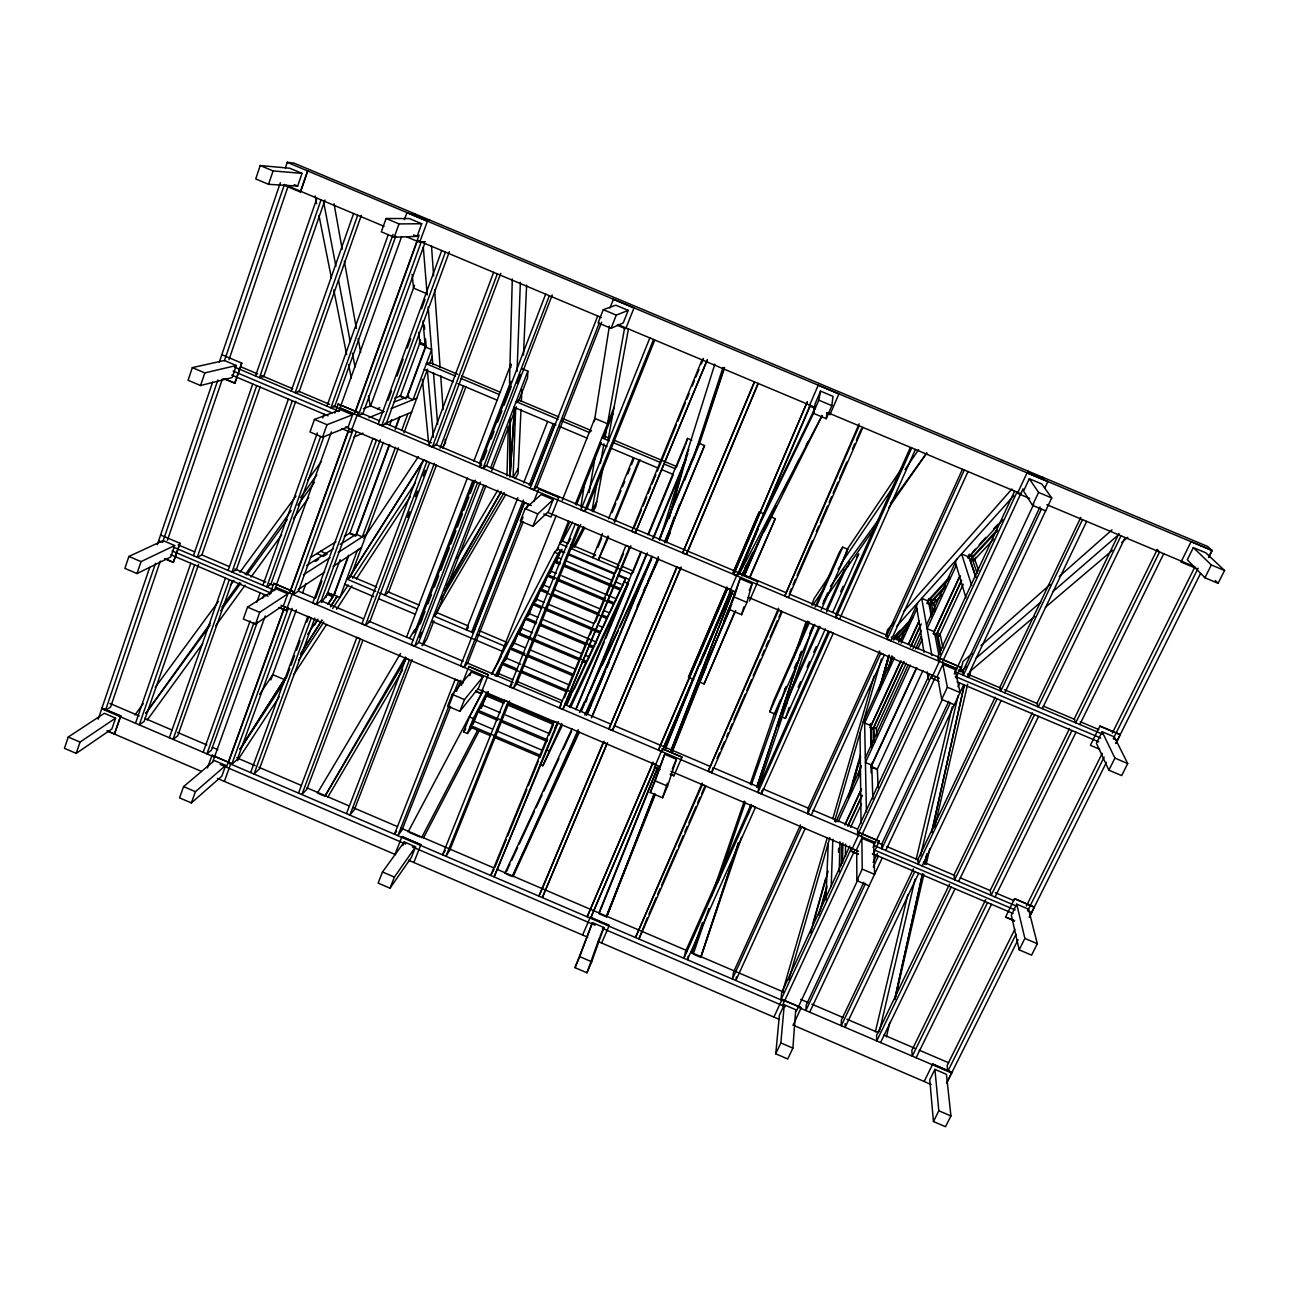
<?xml version="1.0" encoding="UTF-8"?>
<svg xmlns="http://www.w3.org/2000/svg" width="1289" height="1289" viewBox="0 0 1289 1289"><rect width="100%" height="100%" fill="white"/><g stroke="black" fill="none" stroke-linecap="round" stroke-linejoin="round"><path stroke-width="1.5" d="M510.041 419.376L509.896 477.107L510.154 418.893M510.283 388.811L509.509 382.446L512.297 278.923M858.232 854.269L851.094 851.094L859.634 832.726L879.307 841.25L859.634 832.871M845.165 1023.627L845.117 1027.349L918.67 873.281M845.407 856.122L845.568 844.069M474.03 630.547L524.43 502.162M842.523 862.969L842.893 842.925M841.266 865.692L841.701 843.554M839.236 871.67L839.929 841.669M838.511 852.335L838.607 848.323M506.98 475.883L508.301 426.611M510.17 387.828L510.315 382.785M510.863 367.494L510.96 364.03L473.788 461.253M831.212 886.526L832.839 839.348M515.681 407.952L513.103 477.333L518.323 468.487M517.05 371.522L520.369 282.323M825.878 899.915L828.263 843.151M520.998 409.386L518.081 473.579L515.036 478.767M521.352 401.507L521.884 389.681M523.463 355.039L526.621 285.143M915.432 449.426L839.574 619.139L835.949 617.608L836.126 613.854L910.34 447.492M522.222 368.783L527.862 371.151L527.507 377.999L518.661 400.943L516.357 402.748M514.392 408.871L510.057 476.044L514.472 409.886M801.21 1007.692L782.069 999.491L801.21 1007.692L793.041 1025.287M792.88 1048.102L795.732 1009.722L784.26 1004.808L779.394 1015.249L775.752 1053.822L787.756 1058.994L792.88 1048.102L780.844 1042.946L784.26 1004.808M807.768 813.585L880.806 653.249L884.431 654.78L811.297 815.083L807.768 813.585L808.187 808.139L879.726 650.993M773.964 1016.908L782.069 999.491M831.856 405.648L832.984 396.351L820.561 391.131L815.228 403.554L813.166 413.205L826.217 418.683L831.856 405.648L818.773 400.154L820.561 391.131M826.539 413.124L829.987 414.575M826.217 418.683L827.055 412.722M736.422 976.949L735.89 980.365L805.254 828.344L801.726 826.829L732.458 978.883L733.554 972.099L800.55 824.912M580.872 506.867L584.948 481.055M594.326 421.6L609.375 326.149M828.295 631.417L758.834 787.128L757.948 792.381L761.477 793.879L762.041 790.366M589.154 492.575L595.582 454.373M597.258 481.2L592.005 510.686L596.726 501.63M600.416 463.508L603.929 443.851M604.976 437.954L606.378 430.091M624.537 328.228L607.506 423.727L594.825 418.409L562.213 500.406M603.171 466.554L595.84 506.432L593.069 511.765M608.182 439.291L628.468 328.84M862.905 427.368L788.417 597.5L784.792 595.969L859.135 423.823M886.445 1036.872L889.603 1023.16M922.489 873.813L894.695 999.555L922.57 873.684M924.648 863.984L926.823 854.172M931.609 832.549L964.172 685.2M924.745 863.856L926.92 854.027M931.705 832.388L964.333 684.926M688.165 956.277L687.408 959.58L755.547 807.156L752.019 805.657L683.976 958.114L685.506 951.508L750.52 805.77M895.468 997.686L923.891 874.248M926.146 864.452L929.756 848.774M934.718 827.216L967.652 684.169M969.457 676.338L970.81 670.457M879.324 1031.667L915.061 879.243M920.555 855.783L958.146 695.544M875.36 1031.861L907.778 894.824M916.108 859.586L952.217 706.888M778.556 608.199L708.209 771.193L711.737 772.691L713.043 767.632L759.334 787.337M749.425 600.996L757.884 581.452L737.759 572.944L729.348 592.602L734.811 594.922M880.371 686.183L888.846 655.473L878.921 689.857M879.372 689.905L888.975 655.247M686.505 457.047L669.023 518.452L685.796 456.741L714.847 364.11M746.895 602.382L752.132 583.756L740.079 578.648L728.929 609.326L741.578 614.692L746.895 602.382L734.214 597.016L740.079 578.648M898.723 642.148L899.803 638.313M818.724 914.964L826.91 885.978M858.216 775.172L860.923 765.602M888.105 669.394L891.924 655.827M820.175 911.097L826.716 887.944M858.522 775.269L861.213 765.698M888.234 669.99L892.036 656.536M848.21 797.778L860.472 754.661M812.94 923.327L825.572 878.921M852.69 783.551L859.215 760.591M882.707 677.966L888.766 656.665M810.555 932.962L828.102 871.219M849.725 795.104L860.601 756.852M880.677 686.151L889.41 655.424M893.776 640.053L894.872 636.218L900.27 630.305M741.578 614.692L743.785 607.006M788.804 979.849L829.826 837.705M834.531 821.383L881.386 659.05M782.52 991.966L827.2 837.914M832.791 818.66L874.119 676.177M885.672 636.299L887.589 629.741L894.195 622.265M685.651 444.624L687.569 438.405L691.806 440.194M659.646 540.139L683.315 464.652M681.978 757.094L662.417 748.764L681.978 757.094L673.938 775.769L670.377 774.254L673.938 775.769M724.563 367.542L699.605 443.48L688.165 471.065M674.099 517.179L666.01 541.976L670.264 532.695M692.87 459.722L722.968 367.51M679.577 504.386L666.268 542.701M747.942 813.955L751.1 804.4M756.756 787.192L800.775 653.378M737.727 573.025L757.851 581.532M667.557 786.145L676.419 759.269L664.689 754.274L650.236 792.526L662.53 797.762L667.557 786.145L655.231 780.892L664.689 754.274M748.651 811.989L750.536 806.253M756.836 787.128L801.549 651.348M662.53 797.762L667.38 783.164M68.253 737.018L64.45 748.329L76.228 753.388L111.885 728.946L115.591 718.118L104.345 713.3L68.253 737.018L80.047 742.077L115.591 718.118M128.9 556.445L124.888 568.401L137.005 573.573L170.76 556.945L174.66 545.537L163.091 540.607L128.9 556.445L141.033 561.617L174.66 545.537M192.335 367.623L188.081 380.255L200.552 385.54L232.149 377.548L236.274 365.512L224.383 360.485L192.335 367.623L204.822 372.908L236.274 365.512M260.217 165.524L255.721 178.913L268.563 184.311L297.662 186.099L302.013 173.387L289.783 168.247L260.217 165.524L273.091 170.921L302.013 173.387M76.228 753.388L80.047 742.077M137.005 573.573L141.033 561.617M200.552 385.54L204.822 372.908M268.563 184.311L273.091 170.921M699.524 441.289L724.418 367.478M658.953 539.527L698.896 443.174L704.551 445.559L664.641 542.766M781.988 716.974L785.452 718.44L789.174 707.403M98.19 719.165L149.733 567.353M157.306 544.667L212.637 382.14M219.307 362.08L280.341 182.764M285.368 167.957L287.286 162.301L293.94 163.091L1207.729 546.504L1212.095 550.532L1208.728 557.315M155.502 563.341L105.472 710.384L110.596 707.017L160.335 561.102M162.575 542.524L217.873 380.029M224.463 360.662L284.402 184.472M756.965 786.902L758.915 781.182M777.67 726.013L780.892 716.507M741.449 837.351L700.781 957.34L693.224 954.102L708.902 908.471M758.238 787.821L813.311 625.374M167.425 540.268L222.401 378.998M229.007 359.631L287.963 186.647M733.715 574.378L807.188 402.007L733.715 574.378L737.34 575.909L810.443 405.342M120.586 716.104L114.399 734.15L120.763 715.991L101.815 708.064L120.763 715.991M164.557 558.653L173.306 562.375L179.977 543.281L160.706 535.08M234.727 383.22L241.752 363.127L234.888 383.187L223.948 378.66M173.306 562.375L179.977 543.281M300.418 192.045L307.684 170.857L300.418 192.045L283.644 185.052M718.054 881.853L745.493 802M751.374 784.904L785.178 688.697M799.293 645.418L807.639 621.121M135.506 723.242L190.788 563.261M193.414 555.656L252.741 383.977M255.512 375.969L316.949 198.152M691.951 953.022L702.424 922.634M711.576 896.048L744.285 801.097M750.182 784.002L774.383 713.735L780.763 699.347M793.782 657.406L806.157 621.507M811.812 605.073L814.02 598.66L830.744 573.831M194.639 564.904L139.26 724.853L144.159 721.405L198.603 564.373M256.704 385.653L197.265 557.299L201.89 554.931L260.346 386.362M321.025 199.859L259.476 377.645L263.762 376.501L324.973 200.004M711.125 405.1L723.564 369.282M609.246 925.438L590.217 917.285L609.246 925.438L601.657 943.016M775.027 714.025L769.823 711.802L773.642 700.813L808.59 621.814M169.326 737.743L225.478 578.036M228.137 570.447L288.398 399.058M291.201 391.066L353.605 213.539M229.329 579.679L173.08 739.354L177.753 735.793L232.374 580.936M292.345 400.734L232.004 572.09L236.37 569.625L295.729 401.33M357.681 215.247L295.165 392.742L299.209 391.502L361.355 215.295M591.715 961.771L603.864 927.484L592.441 922.602L575.023 967.652L586.962 972.776L591.715 961.771L579.744 956.631L592.441 922.602M183.57 786.612L179.558 797.859L191.368 802.934L221.821 776.187L225.704 765.408L214.409 760.574L183.57 786.612L195.412 791.688L225.704 765.408M247.552 607.135L243.315 619.01L255.464 624.198L283.693 605.153L287.801 593.81L276.2 588.864L247.552 607.135L259.717 612.323L287.801 593.81M314.468 419.408L309.988 431.976L322.492 437.277L348.239 426.772L352.574 414.8L340.634 409.757L314.468 419.408L327.003 424.709L352.574 414.8M386.088 218.486L381.335 231.811L394.225 237.224L417.12 236.386L421.696 223.738L409.419 218.582L386.088 218.486L398.994 223.915L421.696 223.738M586.962 972.776L599.304 938.038M203.179 752.244L250.13 620.96M256.833 602.205L260.185 592.811M262.892 585.254L317.352 432.959M322.733 417.91L324.071 414.156M326.939 406.164L388.279 234.614M253.965 622.587L206.933 753.856L211.38 750.214L257.365 622.007M262.698 598.209L264.052 594.455M320.639 436.504L266.759 586.898L270.883 584.32L323.716 437.084M393.032 234.437L330.902 407.856L334.689 406.502L395.755 236.258M191.368 802.934L195.412 791.688M255.464 624.198L259.717 612.323M322.492 437.277L327.003 424.709M394.225 237.224L398.994 223.915M207.432 767.938L212.089 755.241L230.924 763.314L224.415 781.247M269.61 594.777L273.832 583.337L293.167 591.57L286.19 610.567L279.165 607.586M334.834 413.141L338.217 404.037L358.116 412.432L350.769 432.427L341.746 428.609M404.327 219.662L406.97 212.637L427.432 221.225L419.682 242.3L406.696 236.854M212.878 761.396L265.228 615.933M274.348 590.555L331.418 431.879M338.717 411.594L401.652 236.58M684.685 480.201L692.161 459.416M226.461 767.213L284.563 606.732M289.526 593.037L349.11 428.464M419.102 235.226L354.33 414.027L340.022 407.969L956.696 668.749L942.162 662.562L1023.047 488.805M228.362 762.846L284.225 608.569M290.508 591.184L348.755 430.349M355.313 412.206L417.555 240.334M288.382 608.166L231.746 764.313L237.273 759.463L292.152 608.408M353.009 429.962L293.312 594.551L298.436 591.135L356.328 431.751M424.693 243.573L362.853 413.785L358.213 415.606L421.229 241.881L425.386 241.671M270.867 679.931L296.389 609.842M302.544 592.956L305.944 583.579M363.45 408.661L370.62 405.906L414.526 285.304M250.694 772.417L307.797 616.432L311.277 617.914L254.078 773.883L259.411 768.953L314.838 618.076M441.756 250.517L378.225 424.065L381.802 425.579L386.233 423.662L449.362 251.742M286.287 678.223L289.719 668.862M291.088 665.124L294.52 655.763M296.567 650.155L299.999 640.794M306.846 622.088L308.909 616.48M315.757 597.774L321.928 580.936M388.07 400.331L391.502 390.986M396.98 376.034L403.135 359.228M407.243 348.014L410.659 338.669M421.616 308.78L425.032 299.435M659.742 769.71L654.425 767.454L662.417 748.764M316.256 604.332L376.549 439.92L372.972 438.405L312.776 602.849L316.256 604.332L321.17 600.819L380.319 439.742M381.802 425.579L445.43 252.048M325.811 597.613L340.183 559.668M407.292 396.835L426.047 346L419.296 343.47L420.568 340.006M344.356 536.53L349.964 533.05L383.332 442.353M389.584 425.354L391.663 419.682M394.611 398.22L400.396 395.981L419.747 343.341L426.047 346M348.449 555.301L333.819 594.954L339.893 597.532L357.343 550.355L361.436 547.648L333.094 566.435M395.465 447.299L362.338 536.869L356.199 534.274L389.246 444.673M395.449 427.867L399.574 416.669M327.47 593.133L334.077 595.325L348.336 556.655M389.745 444.431L356.086 535.66L349.964 533.05M395.24 429.527L400.057 416.46M401.685 430.51L407.888 413.721M398.414 447.799L350.608 576.844L347.643 579.293M403.973 432.766L427.529 369.186M429.672 363.417L432.169 356.65M658.534 750.053L727.689 588.477L731.298 589.991L662.047 751.551L658.534 750.053L660.322 745.187L727.302 588.686M298.565 792.944L356.876 637.346L360.356 638.828L301.964 794.395L306.879 789.287L362.741 640.649M493.671 272.301L428.786 445.446L432.379 446.961L436.327 444.85L500.777 273.332M365.448 625.262L426.997 461.269L423.42 459.754L361.967 623.779L365.448 625.262L369.911 621.572L429.591 462.751M432.379 446.961L497.345 273.848M407.614 517.453L409.741 511.797M415.412 496.716L417.523 491.061M423.195 475.979L425.322 470.324M434.393 463.25L384.718 595.147L388.569 592.07L436.488 464.975M440.065 448.169L463.476 385.991M442.82 448.137L466.07 386.458M591.248 916.56L655.005 767.245M582.676 934.879L590.217 917.285M406.599 637.008L467.359 478.09M413.592 632.802L422.131 618.881M414.865 631.836L472.886 480.426M479.331 463.605L510.863 381.351M346.515 813.488L406.035 658.276L409.515 659.759L349.915 814.954L354.411 809.653L412.126 659.517M552.272 294.955L486.501 466.054L483.021 468.374L479.427 466.86L545.65 294.134M420.214 623.908L424.983 611.453M427.867 603.945L431.461 594.567M434.345 587.075L438.647 575.812M440.806 570.189L449.442 547.696M450.876 543.942L455.919 530.81M457.353 527.056L462.397 513.94M463.831 510.186L468.858 497.055M470.308 493.3L475.335 480.185M483.246 459.561L486.839 450.183M491.157 438.921L494.041 431.428M497.635 422.051L501.953 410.804M504.112 405.181L511.298 386.426M414.704 646.24L477.542 482.65L473.949 481.135L411.223 644.758L414.704 646.24L418.732 642.357L480.346 482.054M483.021 468.374L549.34 295.68M419.698 637.362L421.648 632.319M517.227 383.59L520.724 374.487M422.083 645.773L483.971 485.115M490.448 468.294L527.862 371.151M433.942 620.718L427.078 638.506L423.404 644.806M485.985 485.679L436.729 613.467L434.377 615.916M491.786 470.646L516.406 406.76M670.957 750.649L732.49 591.828M671.053 750.585L732.651 591.699M517.84 497.747L466.215 629.805L468.342 627.566M523.656 482.859L547.648 421.487M523.382 500.084L471.645 632.109L474.787 628.726M529.215 485.212L553.255 423.855M530.987 485.421L555.076 424M597.709 315.998L530.133 488.305L533.727 489.82L536.74 487.29L601.657 322.186M382.495 871.976L378.128 883.11L390.003 888.202L411.368 857.459L415.606 846.809L404.247 841.943L382.495 871.976L394.386 877.084L415.606 846.809M452.23 694.368L447.621 706.13L459.835 711.335L478.477 688.133L482.94 676.886L471.258 671.923L452.23 694.368L464.475 699.589L482.94 676.886M525.187 508.575L520.305 521.014L532.889 526.347L548.486 511.491L553.19 499.633L541.187 494.557L525.187 508.575L537.787 513.908L553.19 499.633M603.284 309.682L598.096 322.862L611.067 328.308L623.215 322.927L628.178 310.391L615.836 305.203L603.284 309.682L616.271 315.128L628.178 310.391M526.685 507.769L528.152 504.047L524.559 502.533L460.544 665.752L464.04 667.251L523.044 517.034M533.727 489.82L599.208 323.168M450.57 706.485L402.007 830.052L397.93 835.53L458.739 680.737L455.243 679.239L394.531 834.064L396.577 831.324M456.467 691.516L460.882 680.27M523.157 521.852L467.601 663.158L464.04 667.251M413.85 862.486L420.891 844.714L401.975 836.609L394.966 854.381M461.478 685.249L468.954 666.413L488.402 674.695L480.878 693.514L475.593 691.258M533.791 501.485L538.818 488.837L558.83 497.296L550.983 517.034L543.732 513.973M609.939 308.007L613.419 299.274L634.011 307.91L625.729 328.792L617.109 325.231M402.845 845.487L404.247 841.943M469.792 675.678L471.258 671.923M390.003 888.202L394.386 877.084M459.835 711.335L464.475 699.589M532.889 526.347L537.787 513.908M611.067 328.308L616.271 315.128M730.46 608.247L698.912 681.704L704.1 683.911L734.553 612.291M471.645 727.866L467.375 733.538L463.573 731.91L469.486 716.958L483.214 690.388M467.375 733.538L473.305 718.585L486.968 692M472.628 724.031L478.09 710.287L482.167 704.97L500.261 712.688M472.805 724.627L478.38 710.626M497.006 664.383L556.3 515.31M480.926 707.838L488.338 691.645M482.167 704.97L477.51 711.754L497.618 720.325M481.087 708.467L486.63 694.545M497.103 676.274L502.484 662.788L506.206 658.115L520.692 664.27M497.908 675.259L502.694 663.223M504.998 660.886L510.331 647.497L513.957 643.002L525.026 647.706M506.206 658.115L501.904 664.222L565.952 691.468M505.771 659.92L510.541 647.964M512.748 645.757L518.065 632.448L521.562 628.146L532.55 632.818M513.393 644.403L513.957 643.002M514.182 643.13L518.242 632.947M606.265 916.302L654.393 795.426M672.165 750.778L698.815 683.831M723.774 621.153L728.929 608.166M742.222 574.797L743.689 571.091M655.408 794.105L606.539 916.962L599.014 913.74L658.115 766.955M672.439 751.294L734.15 596.179M742.19 575.974L746.573 564.953M538.141 617.383L529.054 613.532L525.67 617.64L519.709 632.577L525.831 618.172L525.106 619.042L536.111 623.715M527.878 616.239L533.147 603.075L536.433 599.159L543.829 602.301M528.587 615.385L533.292 603.639M535.273 601.85L540.494 588.767L543.684 585.013L549.195 587.349M536.433 599.159L532.583 604.477L541.686 608.344M535.95 601.028L540.623 589.347M556.751 550.693L568.642 520.933M575.345 504.192L614.031 407.421M542.54 587.671L547.728 574.668L550.822 571.091L556.284 573.412M543.861 585.238L547.841 575.281L547.181 576.038L554.544 579.164M561.698 541.751L569.786 521.529M576.409 504.998L601.383 442.562M603.687 436.794L612.839 413.946M549.678 573.734L554.85 560.796L557.847 557.396L561.472 558.927M550.274 572.461L550.822 571.091M550.322 572.977L554.947 561.44M556.751 559.909L560.232 551.225L563.857 552.772M556.687 560.924L560.151 552.272M509.928 686.779L575.232 523.979L578.825 525.493L513.441 688.278L509.928 686.779L512.039 683.943M649.849 337.895L580.92 509.767L584.529 511.298L587.059 508.559L654.748 340.151M584.529 511.298L653.555 339.458M509.687 701.071L449.652 850.466L446.01 856.138L508.027 701.732L504.531 700.249L442.61 854.671L445.366 850.434M580.662 524.494L516.551 683.992L513.441 688.278M598.837 913.111L657.164 768.325M665.382 747.894L693.063 679.222M665.591 748.377L703.552 654.071M602.495 533.598L592.731 557.686L594.906 554.866M608.521 518.774L633.318 457.627M597.903 547.519L601.625 538.319M612.066 512.587L615.804 503.403M617.286 499.729L621.024 490.529M622.506 486.855L624.746 481.345M627.743 473.998L629.967 468.471M631.465 464.797L633.705 459.287M608.07 535.95L598.273 560.022L608.634 536.981M614.096 521.127L638.957 459.996M614.611 522.271L640.021 459.802M693.708 679.496L688.503 677.289L726.803 587.22M559.394 707.838L625.971 545.44L629.58 546.971L562.906 709.337L559.394 707.838L561.198 704.874M494.75 867.594L506.223 839.655M507.737 835.916L526.847 789.351M528.377 785.629L538.303 761.396M539.833 757.674L547.471 739.048M549.001 735.326L553.577 724.144M564.373 697.832L588.654 638.619M590.169 634.913L592.457 629.354M595.486 621.959L605.347 597.903M606.877 594.197L614.466 575.7M615.981 571.994L618.253 566.451M619.767 562.745L623.57 553.497M633.866 528.361L641.439 509.896M642.953 506.19L646.74 496.958M648.254 493.268L650.526 487.725M652.041 484.036L655.827 474.803M657.342 471.113L676.274 424.951M677.788 421.261L685.361 402.796M686.876 399.107L689.148 393.564M692.177 386.184L694.449 380.642M695.963 376.952L698.992 369.556M701.264 364.014L702.779 360.324M635.38 532.808L707.21 360.018L635.38 532.808L631.787 531.277L702.07 359.824L703.536 358.487M558.572 721.888L494.154 876.762L557.396 722.758L553.899 721.26L490.755 875.295L493.993 869.463M630.917 545.746L562.906 709.337M567.208 704.1L571.446 693.804M574.523 688.471L582.209 672.02M540.349 764.667L542.878 765.747L561.746 723.5M582.419 671.392L589.266 656.907L585.609 655.36M588.783 657.97L596.211 642.051L543.587 619.703M595.744 643.098L599.884 633.044L545.311 609.874M603.268 626.792L608.94 614.386M610.003 612.404L616.4 598.886L561.762 575.732M615.949 599.884L622.909 584.948M622.539 585.754L625.391 578.825L618.156 575.764M575.893 709.079L640.907 551.499M647.787 534.806L687.569 438.405M604.106 642.228L575.893 709.707M605.637 638.538L628.484 583.144M633.108 571.978L641.406 551.821M648.963 533.517L673.132 474.964M676.258 467.391L684.926 446.365M580.421 711.657L651.444 557.557M685.796 456.741L688.793 449.523M581.323 711.383L584.545 703.601M585.158 702.118L646.466 553.851M652.605 539.028L687.859 453.76M585.722 702.118L587.091 698.799M589.734 692.419L647.416 552.965M653.571 538.093L685.877 459.996M587.22 712.575L652.041 556.203M651.396 559.023L596.678 691.001L601.609 679.964M659.871 538.576L689.937 466.07M587.204 714.541L605.331 671.15M591.409 717.86L658.373 556.703M664.528 541.879L704.551 445.559M657.68 559.49L592.118 716.62M608.924 728.929L676.789 566.934L680.399 568.465L612.452 730.428L608.924 728.929L676.918 567.386M758.222 383.606L687.907 551.193L686.328 554.334L682.719 552.82L754.355 381.786M542.54 888.089L604.074 741.223M754.548 382.076L682.719 552.82M686.328 554.334L758.077 383.349M607.554 742.706L542.379 897.434L606.829 743.817L603.316 742.319L538.963 895.968L541.767 889.926M681.253 567.047L612.452 730.428M733.119 572.461L759.237 511.942L764.57 514.198M688.503 677.289L727.012 587.268M733.312 572.574L759.237 511.942M653.088 762.105L587.236 916.656L652.814 763.41L656.327 764.893L590.652 918.122M663.819 746.669L730.09 592.054M738.436 572.558L810.088 405.391M703.568 655.827L730.444 593.117M739.145 572.832L755.757 534.097M700.008 664.802L730.718 593.166M739.387 572.961L758.286 528.893M575.023 967.652L579.744 956.631M650.236 792.526L655.231 780.892M728.929 609.326L734.214 597.016M813.166 413.205L818.773 400.154M704.745 667.331L706.291 663.738M707.838 660.145L731.717 604.557M744.398 575.055L761.026 536.337M744.671 575.2L767.019 523.173M699.556 681.978L705.76 667.525M742.802 574.427L770.58 516.728M749.634 577.263L775.253 518.694L769.92 516.438M704.1 683.911L735.729 610.487M749.956 577.44L775.253 518.694M600.062 936.281L603.864 927.484M672.31 768.808L676.419 759.269M749.247 590.459L752.132 583.756M829.971 414.623L838.913 393.902L818.209 385.202L809.331 405.954L814.487 408.114M702.183 783.003L635.574 937.361L702.376 784.518L705.905 786.016L639.006 938.827L647.32 917.8M708.209 771.193L778.653 610.035L782.262 611.566L711.737 772.691M784.792 595.969L859.183 425.805M648.915 914.143L656.117 897.708M657.712 894.067L660.113 888.588M661.708 884.931L676.886 850.241M678.481 846.583L683.283 835.626M684.878 831.969L687.279 826.491M688.874 822.833L696.076 806.398M697.671 802.757L700.072 797.279M701.667 793.621L704.857 786.322M717.055 758.448L719.471 752.937M721.067 749.263L724.289 741.916M726.706 736.422L728.301 732.748M729.912 729.075L732.329 723.564M733.924 719.89L745.187 694.175M746.782 690.517L751.616 679.496M753.211 675.823L760.446 659.291M762.057 655.618L764.458 650.107M766.069 646.433L768.486 640.939M770.097 637.265L777.315 620.734M778.927 617.06L781.343 611.55M789.851 592.118L791.446 588.461M793.057 584.787L795.458 579.293M797.053 575.635L812.296 540.816M816.308 531.648L818.708 526.154M820.32 522.48L827.538 505.997M829.133 502.323L831.55 496.829M833.145 493.171L837.963 482.167M839.558 478.509L846.776 462.01M852.4 449.184L854.8 443.69M856.395 440.032L861.213 429.028M606.958 667.46L609.407 661.95M815.099 607.119L839.477 551.998L842.7 547.148L848.049 549.404M769.823 711.802L809.508 622.152M816.791 605.685L842.7 547.148M784.518 690.163L786.145 686.489M794.298 668.121L796.731 662.61M799.986 655.263L801.629 651.59M809.766 633.221L812.215 627.711M822.801 603.832L827.683 592.811M838.172 569.158L841.363 564.469L847.389 549.114L903.46 465.828M775.833 712.221L814.793 624.392M821.27 609.761L847.308 551.08M787.176 698.058L819.079 626.261M826.426 609.729L844.376 569.335M782.681 710.738L820.078 626.631M826.571 612.001L846.889 566.29M781.698 714.702L787.289 702.118M824.042 600.481L847.372 566.999L849.596 561.972M798.165 687.214L800.614 681.704M807.156 667.025L809.605 661.515M813.697 652.331L816.146 646.82M840.67 591.748L843.119 586.253M785.452 718.44L825.363 628.871M832.694 612.404L858.748 553.916L856.508 557.106M757.948 792.381L829.697 631.626L833.306 633.157L761.477 793.879M835.949 617.608L911.71 447.863M578.245 729.703L512.329 876.601L578.874 731.701M584.755 715.057L614.499 648.915M962.416 469.357L886.864 635.316L887.186 639.263L890.812 640.794L968.039 471.516M887.186 639.263L964.317 469.953M863.259 721.84L893.003 656.858M900.528 640.407L917.768 602.736M894.518 657.728L864.629 722.984L871.155 725.82L871.863 747.266M901.156 643.227L916.93 608.779M590.668 704.245L595.937 692.805M586.366 715.395L591.345 704.535M643.485 591.023L645.982 585.56M647.658 581.903L658.55 558.218M513.183 876.343L579.277 732.313M637.088 606.297L658.76 559.055M927.726 601.431L929.095 598.45L927.21 603.768M871.106 725.385L900.157 662.127M908.455 644.049L918.413 622.361M901.027 660.758L870.446 727.383L873.201 728.559L873.7 742.255M908.503 644.484L919.315 620.96M931.931 614.676L929.852 604.106L931.899 599.627L930.014 604.96M870.301 727.689L873.056 728.865L903.766 661.499M910.405 647.046L920.378 625.358M873.056 728.865L903.815 661.934M911.307 645.66L921.281 623.957M876.117 728.672L906.28 663.11M912.999 648.528L921.377 630.321M933.107 604.831L935.621 599.369M835.755 822.124L860.408 768.582M865.338 757.884L907.988 665.269M915.512 648.931L921.377 636.218M926.501 625.084L956.873 559.152M838.076 821.834L860.456 773.271M910.324 665.092L865.435 762.492L871.799 765.183L916.785 667.831M917.8 648.866L921.957 639.843M956.277 565.388L927.129 628.613L934.332 631.723L938.891 655.134M871.187 772.901L870.977 766.327L916.543 667.718M967.685 557.67L969.296 554.173M844.988 824.396L860.762 790.254M934.122 631.546L959.258 577.15M844.972 825.041L861.6 789.077M933.526 633.463L960.208 575.716M968.313 558.201L975.161 549.098M504.821 873.378L571.962 728.752M579.518 712.479L584.562 701.635M506.593 871.348L509.977 864.065M511.669 860.424L517.566 847.695M519.258 844.053L534.452 811.297M536.143 807.655L542.057 794.91M543.732 791.269L558.927 758.512M563.148 749.408L571.591 731.217M602.156 665.301L618.124 630.869M619.816 627.26L634.929 594.648M636.621 591.023L651.735 558.411M847.92 825.653L862.051 795.104M936.313 634.639L961.481 580.243M847.92 826.281L862.067 795.716M961.594 580.646L936.394 635.09L933.365 633.801M970.617 561.15L972.905 556.22L997.025 530.069M878.115 787.627L877.342 769.017L922.988 670.457M850.595 827.393L861.471 803.917M939.085 636.363L963.221 584.271M974.033 560.924L975.709 557.331M569.4 707.081L629.209 579.744M562.326 725.288L542.878 765.747M570.753 707.162L628.049 583.917M849.838 845.906L781.65 992.707L781.005 999.684L851.497 848.033M929.578 674.26L857.62 829.165L857.652 834.821L931.995 674.904M1014.572 491.27L937.683 656.794L938.489 660.951L1016.989 492.076M940.567 658.679L960.837 667.348L940.567 658.679L931.576 678.175L938.924 681.269M782.439 1005.517L855.01 849.725M861.197 836.432L935.621 676.58M861.858 838.221L862.228 869.108L874.619 874.393L873.652 843.248L861.858 838.221L856.718 849.242L856.847 880.613L869.205 885.897M942.839 664.383L947.383 687.214L960.144 692.612L954.972 669.523L942.839 664.383L937.425 676.016L941.679 699.395L954.408 704.793M967.378 676.983L1051.727 497.957L1041.802 483.987L1029.315 478.751L1023.579 491.045L1032.521 505.352L1045.653 510.863M554.56 729.187L557.976 721.888M565.662 705.486L625.874 578.068M775.752 1053.822L780.844 1042.946M856.847 880.613L862.228 869.108M941.679 699.395L947.383 687.214M1032.521 505.352L1038.58 492.43L1029.315 478.751M796.248 1011.43L858.12 879.275M873.024 847.453L942.501 699.073M954.247 673.986L1033.778 504.144M873.056 854.591L879.307 841.105M955.89 677.901L960.804 667.235M1044.686 488.45L1047.844 481.57L1027.059 472.886L1017.488 493.316L1029.637 498.472M863.807 882.321L806.189 1005.066L805.851 1010.528L865.58 883.368M873.136 862.454L877.374 853.431M948.736 701.377L881.644 844.343L881.837 848.79L950.283 703.053M1040.062 506.819L962.545 671.972L963.334 675.275L1041.48 508.913M873.265 867.03L878.389 856.122M957.985 686.666L959.693 683.025M809.685 1012.171L882.321 857.797M885.769 850.466L963.737 684.733M913.45 868.802L841.379 1020.147L841.282 1025.706L914.739 871.606M995.189 697.156L917.768 859.715L918.219 864.291L997.09 698.831M1080.794 517.405L999.7 687.682L1000.763 691.113L1082.486 519.644M922.167 865.966L1001.134 700.539M1004.824 692.821L1086.659 521.384M763.91 513.908L815.228 407.775M949.574 884.173L876.601 1035.228L876.746 1040.916L951.121 887.106M1032.328 712.865L953.941 875.118L954.65 879.807L1034.503 714.67M1118.997 533.453L1036.904 703.407L1038.241 706.952L1120.995 535.805M880.58 1042.559L955.052 888.782M958.597 881.483L1038.563 716.378M1042.285 708.66L1125.152 537.561M814.068 412.271L755 534.049M985.731 899.577L911.855 1050.342L912.258 1056.126L987.551 902.622M1069.499 728.591L990.161 890.538L991.128 895.323L1071.965 730.509M916.092 1057.77L991.483 904.298M995.076 897.015L1076.025 732.216M1079.811 724.531L1163.709 553.738M946.835 1082.857L951.975 1072.303L932.753 1064.07L924.213 1081.342M1014.54 920.862L1005.581 917.059L1014.556 898.675L1034.31 907.085L1029.412 917.172M1115.952 743.495L1120.238 734.633L1099.92 726.045L1090.413 745.268L1099.678 749.296M934.912 1069.371L929.772 1079.747L933.445 1121.527L945.514 1126.715L950.928 1115.936L946.432 1074.317L934.912 1069.371L938.827 1110.747L933.445 1121.527M1016.731 904.169L1011.317 915.093L1019.164 949.832L1031.587 955.133L1037.307 943.725L1028.574 909.212L1016.731 904.169L1024.868 938.424L1019.164 949.832M1102.127 731.733L1096.423 743.27L1108.862 770.178L1121.672 775.591L1127.714 763.523L1114.324 736.889L1102.127 731.733L1114.904 758.093L1127.714 763.523M1193.34 547.583L1187.298 559.78L1204.925 577.762L1218.121 583.305L1224.55 570.511L1205.892 552.852L1193.34 547.583L1211.322 564.953L1224.55 570.511M1014.797 929.321L947.141 1065.455L947.786 1071.352L1015.941 934.38M1026.398 905.974L1102.256 753.308M1112.31 733.103L1194.661 567.402M744.43 569.239L752.824 552.385M771.466 514.939L775.93 505.981M783.051 491.657L787.515 482.714M794.652 468.39L799.099 459.448M806.237 445.124L808.01 441.547M1104.141 757.094L1027.639 910.872L1031.587 912.548M1113.293 738.694L1198.126 568.191M946.69 1082.937L1018.084 939.649M1029.363 917.011L1106.413 762.395M1115.887 743.366L1200.51 573.541M1208.486 557.541L1212.014 550.451L287.141 162.285M1108.862 770.178L1114.904 758.093M1204.925 577.762L1211.322 564.953M764.087 531.841L822.14 415.67M495.169 676.032L558.024 553.706L562.004 549.227M491.447 674.453L554.544 552.24L558.572 547.777M423.485 837.931L479.073 731.008M574.604 547.277L584.755 527.749M421.584 837.721L477.848 729.767M572.59 547.938L583.74 526.557M739.725 573.138L822.011 415.606M567.821 543.894L570.624 538.56M408.114 831.937L482.344 692.016M491.737 674.308L501.131 656.6M562.213 541.461L572.558 521.981M444.866 590.426L501.405 491.496M405.471 656.987L324.892 796.28L406.373 658.212M446.655 585.689L501.179 491.576M327.809 797.134L402.667 669.829M436.552 612.211L505.852 494.364M441.257 599.079L504.128 492.543M317.416 793.089L400.525 653.555M409.757 638.055L414.881 629.435M457.047 558.636L497.828 490.158M574.024 689.051L572.026 692.386L520.788 670.586M602.189 628.839L600.448 631.642L533.147 603.075M284.208 682.203L240.141 749.247L285.272 677.901M301.433 652.476L321.896 620.251M330.516 606.684L336.977 596.501M349.915 576.151L423.179 460.817M240.028 749.135L285.352 677.869M300.45 654.119L322.041 620.186M330.661 606.62L337.138 596.436M350.092 576.07L423.469 460.689M237.482 760.574L279.294 696.704M293.602 674.84L326.616 624.424M336.526 609.294L351.929 585.754M356.328 579.035L410.256 496.668M443.271 446.252L445.478 442.884L445.221 439.323M298.532 660.419L323.877 621.878M332.707 608.472L348.127 585.013M352.542 578.31L415.348 482.795M307.652 634.43L317.755 619.203M327.599 604.348L335.382 592.602M314.435 625.052L317.722 620.09M328.711 603.51L333.11 596.871L327.035 594.293L321.509 602.559M259.621 694.368L272.785 674.663L285.61 680.093M363.836 538.335L418.442 456.564M812.94 605.008L824.106 588.59M840.702 564.179L893.76 486.162M905.039 469.567L918.59 449.652M420.891 844.714L401.975 836.609M847.372 566.999L877.277 524.075M888.782 507.56L926.743 453.084M145.883 713.204L210.284 623.393M221.885 607.167L239.561 582.58M245.281 574.54L291.088 510.75M300.466 497.683L316.852 474.835M830.567 586.124L879.823 517.969M890.377 503.354L926.727 453.051M147.268 719.971L202.679 643.662M215.634 625.793L245.103 585.206M251.001 577.101L281.647 534.887M293.425 518.645L308.748 497.538M145.931 713.22L210.01 625.407M220.693 610.777L240.866 583.144M246.811 575.007L287.157 519.725M297.84 505.095L314.452 482.328M134.942 714.912L143.288 703.568M155.228 687.359L218.437 601.431M230.377 585.222L233.953 580.356M239.915 572.252L295.971 496.056M307.91 479.846L321.025 462.01M463.573 731.91L465.716 729.091M487.758 693.079L485.776 695.641L503.918 703.359M496.41 675.919L498.327 673.47L512.941 679.69M480.878 693.514L475.673 691.162M488.322 674.792L468.858 666.51M512.184 645.918L509.767 648.915L573.283 675.919M521.014 629.548L517.501 633.85L578.503 659.775M506.239 643.678L504.321 645.998L477.107 634.43M543.136 586.382L539.946 590.153L606.7 618.462M557.315 558.749L554.302 562.165L559.78 564.485M903.46 611.776L1011.962 488.998M896.822 626.1L1013.75 495.733M892.906 638.973L912.596 617.447M927.5 601.141L949.349 577.246M979.157 544.731L985.811 537.449M993.803 528.716L997.799 524.349M894.244 638.458L912.596 618.43M931.399 616.593L928.402 601.173L949.558 578.084M1002.874 519.886L968.877 556.993L961.562 553.916L971.697 585.464M908.326 625.503L896.854 638.393L894.276 637.298L894.872 636.218L897.466 637.314L896.822 639.553L907.375 628.13M945.401 586.028L932.076 600.481L929.256 599.288M933.155 612.017L931.206 602.366L944.515 587.961M977.175 573.331L971.938 558.298L997.364 530.794M899.174 640.536L904.475 634.849M935.347 611.179L933.752 603.429L941.776 594.809M978.738 570.785L974.71 559.458L993.561 539.237M558.83 497.296L538.754 488.902M971.97 653.62L962.931 661.595L960.563 671.65L966.605 666.397M980.993 645.628L1050.261 584.433M1059.284 576.441L1111.988 529.876M230.924 763.314L212.089 755.241M975.692 658.518L1040.803 602.092M1052.92 591.587L1118.03 535.161M970.73 670.796L1034.761 616.351M1045.427 607.28L1112.52 550.242M1121.656 542.476L1127.762 537.287M286.19 610.567L279.31 607.49M298.081 589.685L324.764 571.962M293.167 591.57L273.832 583.337M479.427 466.86L481.764 465.313M303.495 574.749L329.968 557.718M338.25 552.401L366.382 534.258M315.289 561.472L318.528 559.426M306.701 565.5L333.497 548.615M340.199 544.393L356.94 533.823M310.311 557.654L335.897 541.783M353.959 437.035L362.982 433.136M386.41 422.985L411.642 412.061M368.944 417.652L383.655 411.658M391.018 408.677L416.798 398.156M377.306 408.726L379.772 407.743M393.935 402.152L408.726 396.303M358.116 412.432L338.105 404.069M221.934 354.749L241.752 363.127M427.126 220.032L429.688 220.048M415.09 213.91L412.432 213.861L427.158 220.048M1212.095 550.532L1191.084 541.67L1181.03 562.004L1196.756 568.658M1038.58 492.43L1051.727 497.957M294.166 184.633L297.662 186.099M413.624 234.92L417.12 236.386M285.884 185.1L383.993 226.3M417.282 240.286L601.399 317.561M617.818 324.49L814.632 407.147M827.619 412.609L1020.727 493.703M1046.861 504.676L1194.887 566.838M427.078 293.828L413.495 288.092L412.158 274.364M969.827 554.914L972.905 556.22L972.615 555.398L970.343 560.312L975.789 576.296M971.938 558.298L974.726 559.458M457.788 374.309L429.978 362.58L426.353 363.788L455.533 376.098M461.494 375.872L500.438 392.291M558.846 416.927L518.984 400.106L516.116 401.636L558.153 419.376M562.471 418.442L591.474 430.671L589.234 432.476L561.811 420.907M609.471 438.26L604.025 435.972L601.882 437.809L609.214 440.886M614.917 440.548L676.596 466.57L675.082 468.664L664.093 464.04M460.995 378.402L499.294 394.547M612.871 442.433L660.435 462.493M424.258 369.444L453.406 381.737M457.885 383.623L497.135 400.186M513.94 407.276L555.962 424.983M559.603 426.53L587.011 438.083M599.643 443.416L606.958 446.493M610.615 448.04L658.147 468.084M661.805 469.631L672.777 474.255M928.402 601.157L921.716 598.354L931.899 655.505M931.206 602.366L933.752 603.429M927.049 602.914L929.852 604.106M400.396 395.981L405.084 397.963M399.912 396.174L406.164 398.817M933.284 633.35L936.571 634.752L940.454 654.393M370.62 405.906L383.977 411.529M360.968 412.979L379.514 420.826M385.073 423.179L431.428 442.772M435.134 444.334L481.49 463.927M485.196 465.506L531.551 485.099M535.257 486.662L785.549 592.473M789.255 594.052L887.525 635.59M891.231 637.153L939.439 657.535M1099.968 726.174L1120.302 734.762M241.043 366.898L257.655 373.923M261.345 375.486L292.732 388.762M298.258 391.099L329.646 404.359M333.335 405.922L338.878 408.275M958.21 670.135L963.769 672.487M967.459 674.05L1000.763 688.117M1004.453 689.696L1037.758 703.762M1043.3 706.114L1074.752 719.407M1080.295 721.759L1098.792 729.574M234.501 367.075L338.846 411.207M955.246 671.859L1102.627 734.182M1113.68 738.855L1117.354 740.402M233.132 371.087L331.934 412.883M955.278 676.516L1100.709 738.017M231.746 375.099L328.05 415.831M957.147 681.929L1098.808 741.868M345.533 426.949L531.294 505.497M547.986 512.555L735.181 591.748M748.152 597.226L939.262 678.127M224.109 378.628L234.888 383.187M567.337 543.185L562.02 540.945L559.571 543.636L566.951 546.762M570.882 544.683L595.647 555.172M599.659 556.88L619.219 565.162M622.764 566.661L633.431 571.172L631.578 574.121L570.64 548.324M557.396 549.066L564.775 552.191M568.078 553.593L615.03 573.492M618.269 574.846L629.338 579.534M567.466 554.302L614.531 574.233M554.544 552.24L558.024 553.706M623.683 581.516L627.163 582.999M565.081 560.457L612.066 580.356M615.691 581.887L621.105 584.191M554.85 560.796L560.328 563.116M563.986 564.663L620.573 588.638M563.438 566.032L620.009 590.008M547.728 574.668L604.767 598.853M608.456 600.4L613.967 602.753M558.218 580.727L613.403 604.122M554.705 589.685L600.593 609.149M604.267 610.712L609.778 613.048M870.284 727.189L873.04 728.366M540.494 588.767L547.712 591.828M553.126 594.116L598.241 613.258M601.85 614.789L607.264 617.077M547.535 603.864L593.794 623.505M599.353 625.858L603.059 627.437M349.448 533.388L355.571 535.982M525.67 617.64L536.675 622.313M540.333 623.876L593.52 646.45M539.769 625.278L585.609 644.742M589.282 646.305L592.94 647.851M870.977 766.327L877.342 769.017M870.993 766.907L877.358 769.63M538.029 635.139L581.951 653.797M518.065 632.448L586.479 661.515M582.209 661.354L585.899 662.917M320.639 551.241L327.132 553.98L323.394 556.349L316.868 553.577M530.552 650.059L574.83 668.878M376.581 586.978L350.898 576.07L346.757 579.003L375.695 591.313M387.828 591.764L419.054 605.04M468.278 625.971L437.035 612.678L433.587 615.916L473.482 632.883M479.589 630.772L507.189 642.502M510.331 647.497L524.865 653.668M528.49 655.215L573.863 674.501M379.304 592.843L417.314 609.004M344.791 584.304L373.713 596.614M379.127 598.918L415.284 614.289M431.557 621.201L502.227 651.267M524.317 665.817L569.593 685.071M502.484 662.788L517.115 669.023M328.018 592.747L334.077 595.325M516.583 681.237L562.246 700.668M298.484 591.168L315.144 598.257M320.703 600.626L363.272 618.736M368.815 621.105L413.237 640.021M418.796 642.373L463.202 661.289M466.908 662.852L513.183 682.558M516.873 684.137L561.295 703.037M565.001 704.616L611.276 724.305M614.966 725.884L709.353 766.069M763.024 788.916L809.299 808.606M813.005 810.185L857.427 829.085M1034.342 907.247L1014.556 898.675M178.204 544.86L194.623 551.853M201.922 554.963L229.297 566.612M234.775 568.932L265.792 582.145M269.433 583.708L273.091 585.254M877.503 842.571L883.029 844.923M886.719 846.502L918.01 859.827M923.536 862.18L954.843 875.505M960.353 877.857L989.823 890.393M995.334 892.745L1013.75 900.576M275.588 587.107L875.36 842.458M158.724 540.897L161.286 541.976M173.419 547.148L274.493 590.185M873.974 845.439L1016.924 906.312M172.13 550.951L271.286 593.182M874.087 849.886L1015.12 909.953M170.825 554.753L268.096 596.195M872.379 853.576L1013.138 913.514M281.083 605.25L463.379 682.864M478.203 689.18L659.791 766.52M670.908 771.257L858.538 851.239M486.356 694.191L504.498 701.909M508.124 703.456L553.464 722.775M164.718 558.572L173.467 562.294M654.474 767.326L659.791 769.581M851.094 851.094L858.232 854.124M1014.491 920.7L1005.581 917.059M507.544 704.906L552.868 724.209M505.691 714.992L549.114 733.505M1024.868 938.424L1037.307 943.725M478.09 710.287L547.599 739.918M501.276 721.888L547.003 741.368M469.486 716.958L473.305 718.585M546.455 749.779L549.001 750.859M492.14 728.913L473.885 721.131L470.566 725.498L540.51 755.338M497.602 731.25L541.396 749.924M469.986 726.964L490.223 735.6M493.913 737.163L539.914 756.788M109.919 703.44L139.164 715.975M144.642 718.327L172.065 730.073M177.544 732.426L206.788 744.945M212.282 747.298L217.76 749.65M236.741 757.787L255.206 765.698M258.896 767.277L301.368 785.468M306.911 787.837L349.383 806.044M353.073 807.623L397.399 826.603M401.088 828.183L493.413 867.739M497.103 869.318L687.295 950.799M690.985 952.394L783.309 991.934M800.711 999.394L808.106 1002.568M811.812 1004.147L843.264 1017.617M846.954 1019.212L878.405 1032.682M883.964 1035.067L915.416 1048.537M919.105 1050.116L948.704 1062.797M318.915 793.734L323.394 795.651M409.789 832.662L419.908 836.996M506.319 874.023L510.831 875.956M952.007 1072.512L932.753 1064.07M101.718 708.773L214.425 757.078M228.056 762.911L784.389 1001.327M798.245 1007.257L951.636 1072.996M220.258 764.554L405.648 844.021M412.271 846.857L595.051 925.196M602.43 928.354L785.194 1006.693M107.76 731.121L114.576 734.037M106.939 730.863L201.31 771.338M217.438 778.443L395.61 854.655M408.565 860.214L587.784 937.264M598.193 941.534L779.152 1019.325M793.492 1025.287L931.206 1084.532M938.827 1110.747L950.928 1115.936M1215.318 580.501L1218.121 583.305M1042.656 477.236L1043.832 478.799L1028.831 472.515L1027.8 471.001M968.861 557.009L975.87 577.601M955.391 562.375L965.96 597.935M942.968 647.9L940.116 634.172L937.377 633.012L940.922 650.623M315.08 195.896L316.643 203.726M318.979 215.489L331.45 278.198M333.787 289.961L346.644 354.636M348.594 364.433L351.317 378.144M323.491 201.261L335.897 266.356M338.524 280.18L350.173 341.327M352.429 353.17L355.055 366.978M334.044 203.743L342.197 249.325M344.34 261.216L356.392 328.614M358.165 338.524L360.646 352.396M368.445 395.997L370.217 405.906M916.431 605.669L924.004 652.331M927.145 671.811L928.402 679.593M422.389 379.256L428.609 442.917M418.78 332.288L419.731 342.246L426.047 344.904L425.515 338.959M422.969 320.913L425.402 348.191M427.336 369.895L433.362 437.293M424.307 325.07L424.645 329.033M423.308 247.23L427.175 294.972M428.141 306.911L432.814 364.61M433.458 372.569L437.648 424.29M431.493 245.973L433.62 275.91M434.602 289.88L440.129 367.703M440.709 375.679L443.11 409.612M876.746 735.874L876.407 728.043L873.91 726.996L874.522 742.625M870.446 723.516L871.203 747.378M871.702 763.249L872.846 798.987M870.687 735.197L870.993 744.978M864.548 719.02L866.417 811.909M860.037 733.022L861.036 823.478M738.516 842.635L700.781 957.34L738.565 842.587M425.289 346.95L406.825 397.028L413.092 399.671L431.606 349.625L425.289 346.95M654.313 793.637L606.539 916.962L654.377 793.589M1157.248 549.517L1074.14 719.149L1075.751 722.807L1159.536 551.998L1157.248 549.517"/></g></svg>
